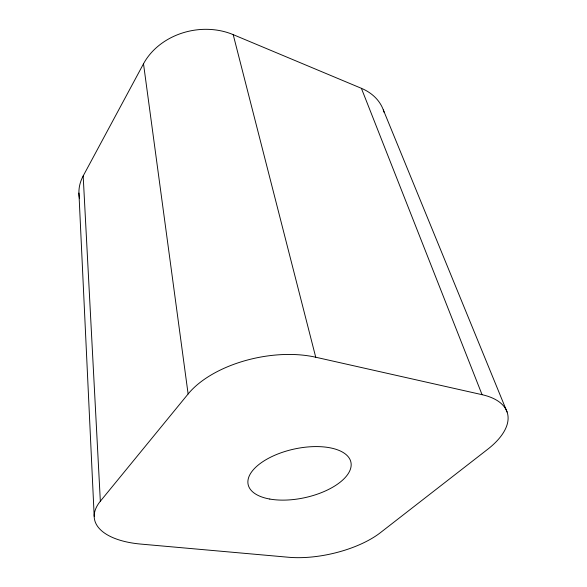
<?xml version="1.0" encoding="UTF-8"?>
<svg xmlns="http://www.w3.org/2000/svg" width="587" height="587" viewBox="0 0 587 587"><rect width="100%" height="100%" fill="white"/><g stroke="black" fill="none" stroke-linecap="round" stroke-linejoin="round"><path stroke-width="0.88" d="M79.568 198.692A58.59 43.137 -4.2 0 1 83.178 175.953L143.507 63.785A64.357 53.336 -10.6 0 1 233.193 34.633L361.387 88.314A59.837 44.891 -21.2 0 1 384.111 112.33M100.34 501.232L188.119 393.972A89.606 48.156 -11.6 0 1 315.733 357.226L482.066 394.684A80.823 38.133 -16.5 0 1 487.672 449.297L380.427 532.658A70.638 29.93 -12.7 0 1 288.51 557.254L140.807 544.083A78.592 36.123 -8.4 0 1 100.34 501.232L83.178 175.953M383.318 109.916L507.095 412.03M361.387 88.314L482.066 394.684M233.193 34.633L315.733 357.226M143.507 63.785L188.119 393.972M78.922 193.035L94.191 516.289M269.793 499.053A52.588 24.889 -12.3 0 0 350.967 467.017A52.588 24.889 -12.3 0 0 277.812 454A52.588 24.889 -12.3 0 0 269.793 499.053"/></g></svg>
